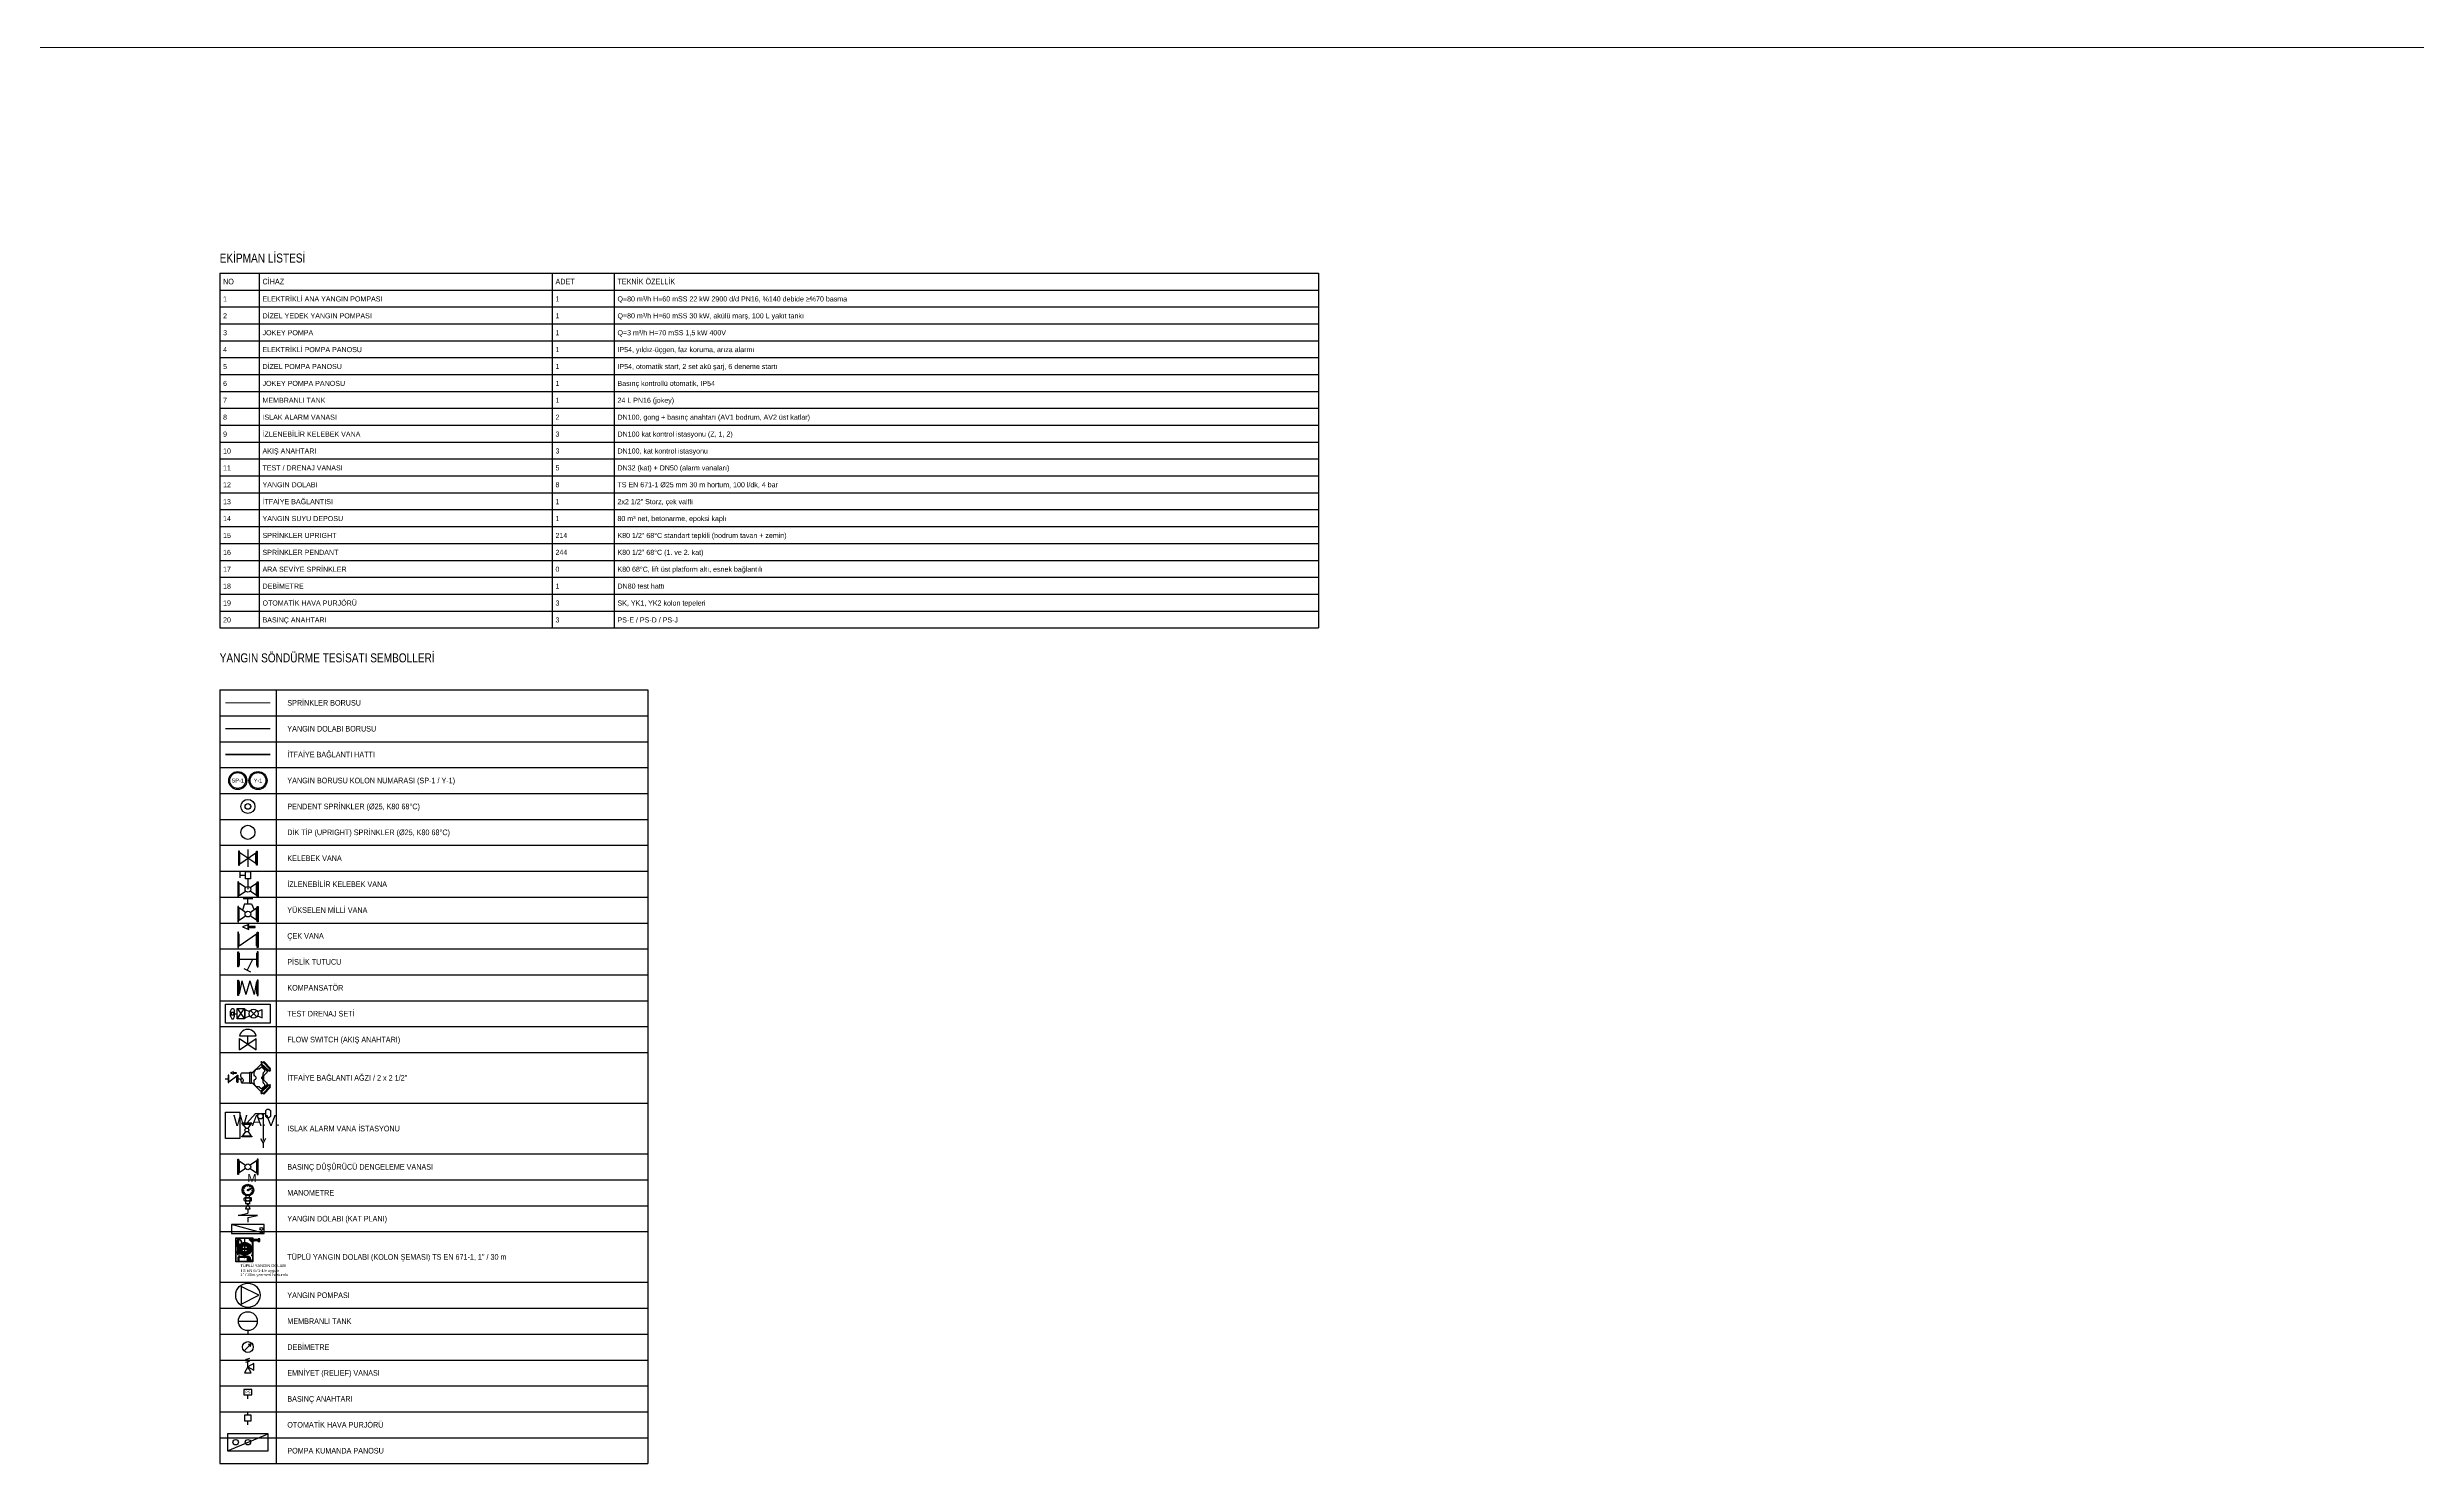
# Model space of a CAD drawing. Header units: centimetres. Extents: x 247996 to 315152, y -468471 to -440326.
# Drawn here: x 263994 to 268199, y -453164 to -450649 of the extents above; entities that cross this region are included whole.
import ezdxf
from ezdxf.enums import TextEntityAlignment as Align

# ---------------------------------------------------------------- set-up
doc = ezdxf.new("R2010")
doc.units = ezdxf.units.CM
doc.layers.add('SCOTT-ANTED', color=144, linetype='CONTINUOUS', lineweight=0)
for name, color, linetype in [('SCOTT-MTY-SPRINKLER', 15, 'Continuous'), ('SCOTT-MTY-SPRINKLER-BORU', 140, 'Continuous'), ('SCOTT-MTY-YANGIN-DOLAP-BORU', 1, 'Continuous'), ('SCOTT-MTY-YANGIN-ITFAIYE', 1, 'Continuous'), ('SCOTT-MTY-YANGIN-KOLON', 6, 'Continuous'), ('SCOTT-MTY-YANGIN-TABLO', 7, 'Continuous'), ('SCOTT-MTY-YANGIN-VANA', 1, 'Continuous')]:
    doc.layers.add(name, color=color, linetype=linetype)
doc.styles.add('ROTAS', font='arial.ttf')

# ---------------------------------------------------------------- blocks, each defined once
blk = doc.blocks.new('ASL-SPR-PE')
for radius in [12.5, 5]:
    blk.add_circle((0, 0), radius)
blk = doc.blocks.new('ASL-SPR-UP')
blk.add_circle((0, 0), 12.5)
blk = doc.blocks.new('ASL-KELEBEK')
for p, q in [((15.7, -10.5), (-15.7, 11)), ((-15.7, -11.2), (-15.7, 11)), ((-15.7, -11.2), (15.7, 10.6)), ((0.4, -17.2), (0.4, 17.2)), ((15.7, -10.5), (15.7, 10.6))]:
    blk.add_line(p, q)
for points in [[(-16.7, 13.7), (-18.3, 13.7), (-18.3, -13.8), (-16.7, -13.8), (-16.7, 13.7)], [(16.7, 13.7), (18.3, 13.7), (18.3, -13.8), (16.7, -13.8), (16.7, 13.7)]]:
    blk.add_lwpolyline(points)
blk = doc.blocks.new('ASL-IZL-KELEBEK')
for p, q in [((-4.4, -6.8), (-17.1, 1.9)), ((-17.1, -22.4), (-17.1, 1.9)), ((-15.3, 12.6), (-15.3, 23.4)), ((-15.3, 12.6), (-15.3, 23.4)), ((-15.3, 12.6), (-15.3, 23.4)), ((-15.3, 12.6), (-15.3, 23.4)), ((-15.3, 18), (-4.7, 18)), ((-15.3, 18), (-4.7, 18)), ((-15.3, 18), (-4.7, 18)), ((-15.3, 18), (-4.7, 18)), ((0.1, 10.8), (0.1, -10.2)), ((4.6, -6.7), (17.1, 1.9)), ((17.1, -22.4), (17.1, 1.9)), ((-17.1, -22.4), (-4.4, -13.6)), ((17.1, -22.4), (4.6, -13.7))]:
    blk.add_line(p, q)
for points in [[(-18.2, 4.8), (-20, 4.8), (-20, -25.2), (-18.2, -25.2), (-18.2, 4.8)], [(4.9, 25.2), (4.9, 10.8), (-4.7, 10.8), (-4.7, 25.2), (4.9, 25.2)], [(4.9, 25.2), (4.9, 10.8), (-4.7, 10.8), (-4.7, 25.2), (4.9, 25.2)], [(4.9, 25.2), (4.9, 10.8), (-4.7, 10.8), (-4.7, 25.2), (4.9, 25.2)], [(4.9, 25.2), (4.9, 10.8), (-4.7, 10.8), (-4.7, 25.2), (4.9, 25.2)], [(18.2, 4.8), (20, 4.8), (20, -25.2), (18.2, -25.2), (18.2, 4.8)]]:
    blk.add_lwpolyline(points)
blk.add_circle((0.1, -10.2), 5.68)
blk = doc.blocks.new('ASL-OSY')
for p, q in [((-4.4, -4.6), (-17.1, 4.1)), ((-17.1, -20.2), (-17.1, 4.1)), ((-6.9, 12), (-10.8, -0.2)), ((-6.9, 12), (7.1, 12)), ((4.6, -4.5), (17.1, 4.1)), ((7.1, 12), (12.1, 0.7)), ((17.1, -20.2), (17.1, 4.1)), ((-17.1, -20.2), (-4.4, -11.4)), ((17.1, -20.2), (4.6, -11.5))]:
    blk.add_line(p, q)
for points in [[(-18.2, 7), (-20, 7), (-20, -23), (-18.2, -23), (-18.2, 7)], [(0.1, 23), (9.8, 23), (-9.1, 23), (0.1, 23)], [(0.1, 12), (0.1, 23)], [(18.2, 7), (20, 7), (20, -23), (18.2, -23), (18.2, 7)]]:
    blk.add_lwpolyline(points)
blk.add_circle((0.1, -8), 5.68)
blk = doc.blocks.new('ASL-CEK')
for p, q in [((-17.1, -19.8), (-17.1, 4.5)), ((17.1, -19.8), (17.1, 4.5))]:
    blk.add_line(p, q)
for points in [[(-18.2, 7.4), (-20, 7.4), (-20, -22.6), (-18.2, -22.6), (-18.2, 7.4)], [(-17.1, -19.8), (17.1, 4.5)], [(-10.8, 17.8), (2.2, 13), (-0.3, 16.8), (14.7, 16.8), (14.7, 18.8), (-0.3, 18.8), (2.2, 22.6), (-10.8, 17.8)], [(18.2, 7.4), (20, 7.4), (20, -22.6), (18.2, -22.6), (18.2, 7.4)]]:
    blk.add_lwpolyline(points)
blk = doc.blocks.new('ASL-PISLIK')
for p, q in [((-17.1, 17.1), (-17.1, -7.2)), ((17.1, 17.1), (17.1, -7.2))]:
    blk.add_line(p, q)
for points in [[(-18.2, -10.1), (-20, -10.1), (-20, 19.9), (-18.2, 19.9), (-18.2, -10.1)], [(17.1, 4.9), (-17.1, 4.9)], [(9.4, 4.9), (-1.5, -16.4)], [(18.2, -10.1), (20, -10.1), (20, 19.9), (18.2, 19.9), (18.2, -10.1)], [(-8.2, -13), (5.1, -19.9)]]:
    blk.add_lwpolyline(points)
blk = doc.blocks.new('ASL-KOMP')
for p, q in [((-20, -15), (-20, 15)), ((-20, 15), (-18.2, 15)), ((-18.2, 15), (-18.2, -15)), ((-12.1, 13.5), (-17.1, -12.1)), ((-17.1, 12.2), (-17.1, -12.1)), ((-12.1, 13.5), (-4, -13.4)), ((4, 13.5), (-4, -13.4)), ((4, 13.5), (12.1, -13.4)), ((17.1, 12.2), (12.1, -13.4)), ((17.1, 12.2), (17.1, -12.1)), ((20, 15), (18.2, 15)), ((18.2, 15), (18.2, -15)), ((20, -15), (20, 15)), ((-18.2, -15), (-20, -15)), ((18.2, -15), (20, -15))]:
    blk.add_line(p, q)
blk = doc.blocks.new('ASL-TEST')
for p, q in [((-34.2, 4.8), (-31.8, 10.2)), ((-28.5, 10.2), (-26.1, 4.8)), ((-27.4, 0), (-21.1, 0)), ((-21.1, 10.2), (-6.9, -10.2)), ((-21.1, -10.2), (-6.9, 10.2)), ((-21.1, 10.2), (-6.9, -10.2)), ((-21.1, -10.2), (-6.9, 10.2)), ((-6.9, 0), (-5.6, 0)), ((-5.6, 8.4), (3.3, 4)), ((-5.6, -8.4), (-5.6, 8.4)), ((5, -6.3), (17.5, 6.3)), ((5, 6.3), (17.5, -6.3)), ((19.2, 4), (28, 8.4)), ((28, -8.4), (28, 8.4)), ((-34.2, -4.8), (-31.8, -10.2)), ((-28.5, -10.2), (-26.1, -4.8)), ((-5.6, -8.4), (3.3, -4)), ((19.2, -4), (28, -8.4))]:
    blk.add_line(p, q)
for points in [[(-44.2, -18.7), (-44.2, 18.7), (44.2, 18.7), (44.2, -18.7), (-44.2, -18.7)], [(-34.2, -4.8), (-34.2, 4.8)], [(-27.4, -2.4), (-27.4, 2.4), (-33.2, 2.4), (-33.2, -2.4), (-27.4, -2.4)], [(-31.8, 10.2), (-28.5, 10.2)], [(-26.1, -4.8), (-26.1, 4.8)], [(-21.1, -10.2), (-21.1, 10.2), (-6.9, 10.2), (-6.9, -10.2), (-21.1, -10.2)], [(-31.8, -10.2), (-28.5, -10.2)]]:
    blk.add_lwpolyline(points)
blk.add_circle((11.2, 0), 8.88)
blk = doc.blocks.new('ASL-FS')
for p, q in [((-16.3, 7.7), (16.2, 7.7)), ((-16.2, -20), (-16.2, 2)), ((-16.2, 2), (16.3, -20)), ((-16.2, -20), (16.3, 2)), ((0.1, -9), (0.1, 7.7)), ((16.3, -20), (16.3, 2))]:
    blk.add_line(p, q)
blk.add_lwpolyline([(16.2, 7.7), (14.8, 11.1), (12.8, 14.1), (10.1, 16.6), (7, 18.5), (3.5, 19.6), (-0.1, 20), (-3.7, 19.6), (-7.2, 18.5), (-10.3, 16.6), (-12.9, 14.1), (-15, 11.1), (-16.3, 7.7)])
blk = doc.blocks.new('ASL-ITFAIYE')
for p, q in [((-80, -17), (-80, 8)), ((-46, -17), (-46, 8)), ((-26, 21), (9, 21)), ((14, 24), (14, 24)), ((20, 23), (50, 53)), ((49, 39), (55, 44)), ((51, 54), (52, 54)), ((52, 54), (58, 60)), ((55, 66), (58, 69)), ((55, 66), (58, 62)), ((55, 56), (83, 27)), ((56, 57), (85, 29)), ((57, 63), (60, 67)), ((58, 69), (62, 65)), ((58, 60), (87, 32)), ((60, 44), (71, 33)), ((64, 65), (64, 66)), ((66, 23), (71, 28)), ((67, 10), (80, 23)), ((81, 25), (87, 31)), ((81, 24), (81, 25)), ((89, 31), (93, 28)), ((91, 30), (94, 33)), ((93, 37), (93, 37)), ((93, 35), (96, 31)), ((93, 28), (96, 31)), ((-96, -4), (-83, -4)), ((-43, -4), (-33, -4)), ((-26, -21), (9, -21)), ((14, -24), (14, -24)), ((20, -23), (50, -53)), ((49, -39), (55, -44)), ((51, -54), (52, -54)), ((52, -54), (58, -60)), ((55, -56), (83, -27)), ((55, -66), (58, -62)), ((56, -57), (85, -29)), ((57, -63), (60, -67)), ((58, -60), (87, -32)), ((58, -69), (62, -65)), ((60, -44), (71, -33)), ((64, -65), (64, -66)), ((66, -23), (71, -28)), ((67, -10), (80, -23)), ((81, -25), (81, -24)), ((81, -25), (87, -31)), ((89, -31), (93, -28)), ((91, -30), (94, -33)), ((93, -28), (96, -31)), ((93, -35), (96, -31)), ((93, -37), (93, -37))]:
    blk.add_line(p, q)
for points in [[(-81, 11), (-83, 11), (-83, -19), (-81, -19), (-81, 11)], [(-80, -17), (-46, 8)], [(-74, 21), (-61, 16), (-63, 20), (-48, 20), (-48, 22), (-63, 22), (-61, 26), (-74, 21)], [(-45, 11), (-43, 11), (-43, -19), (-45, -19), (-45, 11)], [(-26, 21), (-28, 19), (-30, 16), (-31, 13), (-31, 10), (-31, 7), (-30, 5), (-28, 2), (-26, 0)], [(9, -24), (9, 24), (14, 24), (14, -24), (9, -24)], [(14, 24), (15, 23), (16, 23), (16, 22), (17, 22), (18, 22), (19, 22), (19, 23), (20, 23)], [(46, 38), (42, 37), (38, 36), (34, 35), (31, 32), (28, 29), (26, 25), (25, 21), (25, 16), (25, 12), (27, 8)], [(27, -8), (29, -8), (30, -7), (32, -6), (33, -5), (34, -4), (35, -2), (35, -1), (35, 1), (35, 2), (34, 4), (33, 5), (32, 6), (30, 7), (29, 8), (27, 8)], [(46, 38), (47, 38), (48, 38), (49, 38), (49, 39)], [(51, 54), (51, 54), (50, 54), (50, 53), (50, 53)], [(52, 54), (52, 54), (52, 54), (52, 54), (52, 54)], [(60, 44), (60, 45), (59, 45), (58, 45), (57, 45), (56, 45), (56, 45), (55, 44)], [(58, 1), (58, 1), (58, 1), (57, 0), (57, 0), (57, 0), (58, -1), (58, -1), (58, -1)], [(58, 60), (59, 60), (59, 60), (59, 61), (59, 61), (59, 61), (59, 62), (58, 62)], [(58, 1), (61, 4), (63, 7), (65, 11), (65, 15), (65, 19)], [(62, 65), (62, 65), (62, 65), (63, 65), (63, 65), (63, 65), (64, 65), (64, 65)], [(64, 66), (93, 37), (96, 39), (67, 69), (64, 66)], [(66, 23), (65, 22), (65, 21), (65, 20), (65, 19)], [(67, 10), (67, 9), (66, 8), (66, 8), (66, 7)], [(66, 7), (66, 7), (66, 7), (66, 7), (66, 7)], [(66, -7), (67, -4), (68, -1), (68, 1), (67, 4), (66, 7)], [(71, 28), (72, 29), (72, 29), (72, 30), (72, 31), (72, 32), (72, 33), (71, 33)], [(80, 23), (81, 23), (81, 23), (81, 23), (81, 24)], [(81, 25), (81, 25), (81, 25), (81, 25), (81, 25)], [(89, 31), (89, 32), (89, 32), (88, 32), (88, 32), (88, 32), (87, 32), (87, 31)], [(93, 37), (92, 37), (92, 36), (92, 36), (92, 36), (92, 35), (92, 35), (93, 35)], [(-26, 0), (-28, -2), (-29, -5), (-30, -7), (-31, -10), (-30, -13), (-29, -16), (-28, -19), (-26, -21)], [(-25, 0), (-27, -2), (-29, -5), (-30, -8), (-30, -10), (-30, -13), (-29, -16), (-27, -18), (-25, -20)], [(-26, -21), (-24, -19), (-22, -18), (-21, -16), (-20, -14), (-19, -12), (-19, -9), (-20, -7), (-21, -5), (-22, -3), (-24, -1), (-26, 0)], [(20, -23), (19, -23), (19, -22), (18, -22), (17, -22), (16, -22), (16, -23), (15, -23), (14, -24)], [(27, -8), (25, -12), (25, -16), (25, -21), (26, -25), (28, -29), (31, -32), (34, -35), (38, -36), (42, -37), (46, -38)], [(49, -39), (49, -38), (48, -38), (47, -38), (46, -38)], [(50, -53), (50, -53), (50, -54), (51, -54), (51, -54)], [(52, -54), (52, -54), (52, -54), (52, -54), (52, -54)], [(55, -44), (56, -45), (56, -45), (57, -45), (58, -45), (59, -45), (60, -45), (60, -44)], [(65, -19), (65, -15), (65, -11), (63, -7), (61, -4), (58, -1)], [(58, -62), (59, -62), (59, -61), (59, -61), (59, -61), (59, -60), (59, -60), (58, -60)], [(64, -65), (64, -65), (63, -65), (63, -65), (63, -65), (62, -65), (62, -65), (62, -65)], [(64, -66), (93, -37), (96, -39), (67, -69), (64, -66)], [(65, -19), (65, -20), (65, -21), (65, -22), (66, -23)], [(65, -19), (65, -20), (65, -21), (65, -22), (66, -23)], [(66, -7), (66, -7), (66, -7), (66, -7), (66, -7)], [(66, -7), (66, -8), (66, -8), (67, -9), (67, -10)], [(71, -33), (72, -33), (72, -32), (72, -31), (72, -30), (72, -29), (72, -29), (71, -28)], [(81, -24), (81, -23), (81, -23), (81, -23), (80, -23)], [(81, -25), (81, -25), (81, -25), (81, -25), (81, -25)], [(87, -31), (87, -32), (88, -32), (88, -32), (88, -32), (89, -32), (89, -32), (89, -31)], [(93, -35), (92, -35), (92, -35), (92, -36), (92, -36), (92, -36), (92, -37), (93, -37)]]:
    blk.add_lwpolyline(points)
blk.add_circle((65, 0), 1.84)
blk = doc.blocks.new('ASL-WAV')
for p, q in [((-15.3, 12.9), (-6.4, 0.2)), ((-15.3, 12.9), (9, 12.9)), ((-3.1, 15.8), (22.3, 44.4)), ((0.4, 0.2), (9, 12.9)), ((22.3, 44.4), (45, 44.4)), ((45, 44.4), (45, -35.6)), ((45, 44.4), (53, 44.4)), ((-15.3, -21.3), (-6.5, -8.8)), ((-15.3, -21.3), (9, -21.3)), ((0.5, -8.8), (9, -21.3)), ((37.5, -29), (45, -43.6)), ((52.4, -29), (45, -43.6)), ((45, -43.6), (45, -57.4))]:
    blk.add_line(p, q)
for points in [[(-66.5, 48.7), (-23.8, 48.7), (-23.8, -29.7), (-66.5, -29.7), (-66.5, 48.7)], [(11.9, 14), (11.9, 15.8), (-18.1, 15.8), (-18.1, 14), (11.9, 14)], [(57, 57.4), (62.5, 57.4), (66.5, 53.4), (66.5, 35.5), (62.5, 31.5), (57, 31.5), (53, 35.5), (53, 53.4), (57, 57.4)], [(11.9, -22.4), (11.9, -24.2), (-18.1, -24.2), (-18.1, -22.4), (11.9, -22.4)]]:
    blk.add_lwpolyline(points)
for centre, radius in [((-3, -4.3), 5.68), ((37.1, 36.5), 8)]:
    blk.add_circle(centre, radius)
at = {"style": 'ROTAS'}
blk.add_text('W.A.V.', height=32, dxfattribs=at).set_placement((-43.4, 8))
blk = doc.blocks.new('ASL-BDV')
for p, q in [((-17.1, 12.2), (-4.6, 3.5)), ((-17.1, 12.2), (-17.1, -12.1)), ((17.1, 12.2), (4.4, 3.4)), ((17.1, 12.2), (17.1, -12.1)), ((-4.6, -3.5), (-17.1, -12.1)), ((4.4, -3.4), (17.1, -12.1))]:
    blk.add_line(p, q)
for points in [[(-18.2, -15), (-20, -15), (-20, 15), (-18.2, 15), (-18.2, -15)], [(18.2, -15), (20, -15), (20, 15), (18.2, 15), (18.2, -15)]]:
    blk.add_lwpolyline(points)
blk.add_circle((-0.1, 0), 5.68)
blk = doc.blocks.new('ASL-MANO')
for p, q in [((-8.9, 5.3), (-7, 5.3)), ((-7.7, 9.7), (-6, 8.8)), ((-7.7, 0.9), (-6.1, 1.8)), ((-4.4, 13), (-3.5, 11.4)), ((-0.5, 6.4), (7, 9.3)), ((0, 12.3), (0, 14.2)), ((0.7, 4.3), (7, 9.3)), ((3.5, 11.3), (4.5, 13)), ((6, 1.8), (7.7, 0.8)), ((6.1, 8.8), (7.7, 9.7)), ((7, 5.3), (8.9, 5.3)), ((-7.3, -10.5), (-6.2, -9.9)), ((-7.3, -15.1), (-7.3, -10.5)), ((-7.3, -15.1), (-6.2, -15.7)), ((-6.2, -9.9), (6.2, -9.9)), ((-6.2, -15.7), (6.2, -15.7)), ((-6.2, -15.7), (6.2, -15.7)), ((-4.7, -21.4), (4.7, -21.4)), ((-4.3, -15.1), (-4.3, -10.5)), ((-3.8, -15.7), (3.8, -15.7)), ((-3.8, -21.4), (-3.8, -15.7)), ((-3.1, -9.9), (-3.1, -5.8)), ((3.1, -9.9), (3.1, -5.8)), ((3.8, -21.4), (3.8, -15.7)), ((4.3, -15.1), (4.3, -10.5)), ((6.2, -9.9), (7.3, -10.5)), ((6.2, -15.7), (7.3, -15.1)), ((7.3, -15.1), (7.3, -10.5))]:
    blk.add_line(p, q)
for points in [[(-0.4, 6.4), (-0.6, 6.3), (-0.8, 6.1), (-1, 6), (-1.1, 5.7), (-1.2, 5.5), (-1.2, 5.3), (-1.1, 5), (-1.1, 4.8), (-1, 4.6), (-0.8, 4.4), (-0.6, 4.3), (-0.4, 4.2), (-0.1, 4.1), (0.1, 4.1), (0.3, 4.2), (0.6, 4.2), (0.8, 4.4)], [(-4.3, -10.5), (-4.6, -10.2), (-5, -10), (-5.4, -9.9), (-5.9, -9.9), (-6.3, -9.9)], [(-6.3, -15.7), (-5.9, -15.7), (-5.4, -15.7), (-5, -15.5), (-4.6, -15.3), (-4.3, -15.1)], [(4.3, -10.5), (2.2, -10), (0, -9.9), (-2.2, -10), (-4.3, -10.5)], [(-4.3, -15.1), (-2.2, -15.5), (0, -15.7), (2.2, -15.5), (4.3, -15.1)], [(6.3, -9.9), (5.9, -9.9), (5.4, -9.9), (5, -10), (4.6, -10.2), (4.3, -10.5)], [(4.3, -15.1), (4.6, -15.3), (5, -15.5), (5.4, -15.7), (5.9, -15.7), (6.3, -15.7)]]:
    blk.add_lwpolyline(points)
for radius in [11.5, 9.67, 0.534]:
    blk.add_circle((0, 5.3), radius)
at = {"style": 'ROTAS'}
blk.add_text('M', height=15.6, dxfattribs=at).set_placement((-1, 21.4))
blk = doc.blocks.new('ASL-YD-PLAN')
for p, q in [((-21.2, 7.3), (0, 12.3)), ((21.2, 7.3), (-21.2, 7.3)), ((0, 32.8), (-5, 22)), ((-5, 22), (5, 22)), ((5, 22), (0, 32.8)), ((0, 22), (0, 12.3)), ((0, 2.3), (21.2, 7.3)), ((0, 2.3), (0, -7.8)), ((36, -32.8), (-36, -12.8)), ((30, -22.8), (30, -22.8))]:
    blk.add_line(p, q)
for points in [[(-36, -12.8), (-36, -32.8), (36, -32.8), (36, -12.8), (-36, -12.8)], [(36, -32.8), (-36, -12.8), (-36, -32.8), (36, -32.8)]]:
    blk.add_lwpolyline(points)
blk.add_circle((30, -22.8), 3.25)
blk = doc.blocks.new('ASL-YD-KOLON')
for p, q in [((-49, 69), (-50, 67)), ((-50, 67), (-40, 67)), ((-50, 65), (-50, 67)), ((-50, 66), (-40, 66)), ((-50, 65), (-40, 65)), ((-50, 65), (-50, 65)), ((-49, 69), (-41, 69)), ((-48, 63), (-49, 65)), ((-48, 71), (-48, 69)), ((-48, 63), (-46, 25)), ((-48, 63), (-42, 63)), ((-47, 23), (-47, 24)), ((-47, 23), (-43, 23)), ((-47, 23), (-43, 23)), ((-47, 22), (-47, 23)), ((-47, 22), (-43, 22)), ((-47, 22), (-43, 22)), ((-47, 21), (-47, 22)), ((-47, 21), (-42, 21)), ((-47, 20), (-43, 20)), ((-47, 18), (-47, 20)), ((-47, 18), (-43, 18)), ((-47, 18), (-46, 13)), ((-46, 25), (-43, 25)), ((-46, 13), (-44, 13)), ((-46, 13), (-46, 11)), ((-46, 11), (-43, 11)), ((-46, 11), (-44, 11)), ((-46, 11), (-46, 11)), ((-45, 9), (-45, 82)), ((-45, 67), (-45, 69)), ((-45, 63), (-45, 65)), ((-45, 37), (17, 37)), ((-45, 35), (17, 35)), ((-44, 67), (-44, 69)), ((-44, 63), (-44, 65)), ((-44, 36), (19, 36)), ((-44, 13), (-43, 18)), ((-44, 14), (-33, 14)), ((-43, 11), (-44, 13)), ((-44, 11), (-43, 11)), ((-42, 63), (-43, 25)), ((-43, 23), (-43, 24)), ((-43, 22), (-43, 23)), ((-43, 18), (-43, 20)), ((-42, 77), (-36, 77)), ((-42, 76), (-36, 76)), ((-42, 76), (-42, 76)), ((-42, 70), (-42, 69)), ((-42, 63), (-41, 65)), ((-42, 21), (-42, 22)), ((-41, 69), (-40, 67)), ((-40, 65), (-40, 67)), ((-40, 65), (-40, 65)), ((-40, 6), (-40, 0)), ((-40, 6), (-32, 4)), ((-40, 0), (-32, 2)), ((-27, 43), (-35, 49)), ((-27, 29), (-35, 23)), ((-24, 46), (-33, 52)), ((-24, 26), (-33, 20)), ((-32, 4), (-32, 2)), ((-14, 4), (-14, 80)), ((-11, 51), (-8, 61)), ((-11, 23), (-8, 12)), ((-7, 50), (-4, 59)), ((-7, 23), (-4, 13)), ((1, 38), (11, 38)), ((1, 34), (11, 34)), ((7, 75), (7, 77)), ((8, 77), (7, 77)), ((8, 75), (7, 75)), ((8, 73), (8, 79)), ((8, 73), (8, 79)), ((8, 79), (8, 79)), ((9, 77), (8, 77)), ((8, 75), (8, 77)), ((9, 75), (8, 75)), ((8, 73), (8, 73)), ((9, 75), (9, 77)), ((10, 76), (9, 76)), ((10, 76), (9, 76)), ((11, 77), (10, 77)), ((10, 75), (10, 77)), ((11, 75), (10, 75)), ((12, 77), (11, 77)), ((11, 75), (11, 77)), ((12, 75), (11, 75)), ((12, 75), (12, 77)), ((13, 77), (12, 77)), ((13, 75), (12, 75)), ((13, 77), (16, 77)), ((13, 75), (13, 77)), ((13, 75), (15, 75)), ((13, 72), (14, 73)), ((13, 72), (17, 68)), ((13, 72), (18, 68)), ((13, 72), (13, 72)), ((13, 72), (13, 72)), ((13, 72), (14, 72)), ((13, 72), (18, 68)), ((13, 70), (13, 71)), ((13, 70), (16, 67)), ((13, 70), (13, 70)), ((14, 74), (14, 78)), ((14, 78), (15, 78)), ((14, 74), (15, 74)), ((15, 73), (14, 73)), ((14, 73), (19, 69)), ((14, 69), (15, 70)), ((15, 74), (15, 78)), ((15, 74), (15, 78)), ((15, 73), (19, 70)), ((15, 68), (15, 69)), ((15, 68), (15, 68)), ((16, 71), (17, 72)), ((16, 71), (17, 72)), ((16, 67), (17, 68)), ((17, 75), (17, 72)), ((17, 75), (21, 75)), ((17, 68), (17, 68)), ((17, 68), (18, 68)), ((17, 38), (17, 48)), ((17, 38), (17, 35)), ((17, 5), (17, 9)), ((17, 5), (21, 5)), ((18, 68), (18, 69)), ((18, 68), (19, 69)), ((19, 78), (20, 78)), ((19, 78), (19, 75)), ((19, 70), (19, 49)), ((19, 70), (19, 69)), ((19, 34), (19, 10)), ((19, 5), (19, 2)), ((19, 2), (20, 2)), ((20, 70), (20, 80)), ((20, 80), (21, 80)), ((20, 78), (20, 75)), ((20, 77), (20, 77)), ((20, 70), (20, 49)), ((21, 70), (20, 70)), ((20, 34), (20, 10)), ((20, 5), (20, 2)), ((21, 80), (21, 70)), ((21, 75), (21, 72)), ((21, 48), (21, 35)), ((21, 5), (21, 9)), ((42, 77), (30, 77)), ((42, 72), (30, 72)), ((49, 77), (43, 77)), ((49, 72), (43, 72)), ((8, -11), (8, -9)), ((8, -9), (11, -9)), ((11, -11), (8, -11)), ((10, -9), (9, -9)), ((11, -9), (11, -11))]:
    blk.add_line(p, q)
for points in [[(22, 85), (22, -22), (-53, -22), (-53, 85), (22, 85)], [(21, 84), (21, -21), (-52, -21), (-52, 84), (21, 84)], [(-49, 65), (-49, 65), (-50, 65), (-50, 65), (-50, 65)], [(-42, 77), (-43, 76), (-45, 76), (-46, 75), (-47, 74), (-47, 72), (-48, 71)], [(-46, 25), (-46, 24), (-47, 24), (-47, 24), (-47, 24), (-47, 24), (-47, 24), (-47, 24)], [(-47, 22), (-47, 22), (-47, 22), (-47, 22), (-47, 22), (-47, 22), (-47, 22), (-47, 22)], [(-47, 21), (-47, 21), (-47, 21), (-47, 20), (-47, 20), (-47, 20), (-47, 20), (-47, 20)], [(-43, 75), (-44, 75), (-44, 75), (-44, 75), (-45, 74), (-45, 74), (-45, 73), (-45, 73), (-44, 72), (-44, 72), (-44, 72), (-44, 72), (-43, 71), (-43, 71)], [(-42, 76), (-42, 76), (-43, 76), (-43, 75), (-43, 75)], [(-42, 70), (-42, 70), (-42, 71), (-42, 71), (-43, 71), (-43, 71)], [(-43, 24), (-43, 24), (-43, 24), (-43, 24), (-43, 24), (-43, 24), (-43, 24), (-43, 25)], [(-42, 22), (-42, 22), (-42, 22), (-42, 22), (-42, 22), (-42, 22), (-43, 22), (-43, 22)], [(-43, 20), (-43, 20), (-42, 20), (-42, 20), (-42, 20), (-42, 21), (-42, 21), (-42, 21)], [(-40, 65), (-40, 65), (-40, 65), (-40, 65), (-41, 65)], [(-37, 49), (-39, 44), (-40, 39), (-40, 34), (-39, 28), (-37, 24)], [(-35, 49), (-35, 50), (-36, 50), (-36, 50), (-36, 50), (-36, 50), (-37, 49), (-37, 49), (-37, 49)], [(-34, 49), (-36, 44), (-37, 39), (-37, 34), (-36, 29), (-34, 24)], [(-37, 24), (-37, 23), (-37, 23), (-36, 23), (-36, 23), (-36, 23), (-36, 23), (-35, 23), (-35, 23)], [(-33, 75), (-33, 76), (-34, 76), (-35, 77), (-36, 77)], [(-33, 74), (-34, 75), (-35, 75), (-35, 76), (-36, 76)], [(-32, 47), (-34, 43), (-35, 39), (-35, 34), (-34, 29), (-32, 25)], [(-26, 63), (-27, 66), (-28, 70), (-30, 73), (-33, 75)], [(-28, 62), (-28, 66), (-29, 69), (-31, 72), (-33, 74)], [(-9, 62), (-14, 63), (-19, 62), (-24, 60), (-29, 58), (-33, 54)], [(-33, 54), (-33, 54), (-33, 54), (-33, 54), (-33, 53), (-33, 53), (-33, 53), (-33, 53), (-33, 52)], [(-31, 46), (-32, 42), (-33, 38), (-33, 34), (-32, 30), (-31, 26)], [(-33, 20), (-33, 20), (-33, 20), (-33, 19), (-33, 19), (-33, 19), (-33, 19), (-33, 18), (-33, 18)], [(-33, 18), (-29, 15), (-24, 12), (-19, 10), (-14, 10), (-9, 10)], [(-31, 53), (-31, 52), (-31, 52), (-32, 52), (-32, 52)], [(-32, 21), (-28, 17), (-24, 15), (-19, 13), (-13, 12), (-8, 13)], [(-31, 4), (-31, 2), (-32, 2), (-32, 4), (-31, 4)], [(-31, 53), (-30, 54), (-29, 55), (-29, 57), (-28, 59)], [(-29, 45), (-30, 42), (-31, 38), (-31, 34), (-30, 31), (-29, 28)], [(-31, 4), (4, 4), (10, -3), (10, -9)], [(-31, 2), (4, 2), (9, -3), (9, -9)], [(-30, 52), (-29, 54), (-28, 55), (-27, 57), (-27, 59)], [(-9, 57), (-13, 58), (-18, 57), (-23, 56), (-27, 54), (-30, 50)], [(-30, 22), (-27, 19), (-23, 16), (-18, 15), (-13, 15), (-9, 15)], [(-27, 44), (-28, 41), (-29, 38), (-29, 35), (-28, 32), (-27, 29)], [(-8, 59), (-13, 60), (-19, 60), (-24, 58), (-28, 55)], [(-9, 55), (-14, 56), (-18, 55), (-22, 54), (-25, 52), (-28, 49)], [(-28, 23), (-25, 21), (-22, 18), (-18, 17), (-14, 17), (-9, 17)], [(-10, 53), (-14, 54), (-17, 53), (-21, 52), (-24, 50), (-27, 48)], [(-26, 42), (-26, 42), (-26, 42), (-26, 43), (-26, 43), (-26, 43), (-27, 43)], [(-26, 42), (-27, 39), (-27, 36), (-27, 33), (-26, 31)], [(-27, 29), (-26, 29), (-26, 30), (-26, 30), (-26, 30), (-26, 30), (-26, 31)], [(-27, 25), (-24, 22), (-21, 20), (-17, 19), (-14, 19), (-10, 19)], [(-11, 51), (-14, 52), (-17, 51), (-20, 50), (-23, 49), (-25, 47)], [(-25, 26), (-23, 24), (-20, 22), (-17, 21), (-14, 21), (-11, 21)], [(-24, 46), (-24, 46), (-24, 46), (-24, 46), (-23, 46), (-23, 46), (-23, 46)], [(-23, 26), (-23, 26), (-23, 26), (-24, 26), (-24, 26), (-24, 26), (-24, 26)], [(-12, 50), (-15, 50), (-18, 49), (-21, 48), (-23, 46)], [(-23, 26), (-20, 24), (-17, 23), (-14, 23), (-11, 23)], [(-12, 50), (-12, 50), (-12, 50), (-12, 50), (-11, 50), (-11, 51), (-11, 51)], [(-8, 61), (-8, 61), (-8, 61), (-8, 61), (-8, 62), (-8, 62), (-8, 62), (-9, 62), (-9, 62)], [(-9, 10), (-9, 10), (-8, 10), (-8, 11), (-8, 11), (-8, 11), (-8, 11), (-8, 12), (-8, 12)], [(4, 38), (3, 42), (1, 45), (-1, 48), (-3, 50), (-7, 52)], [(1, 38), (1, 41), (-1, 44), (-2, 46), (-5, 49), (-7, 50)], [(-7, 50), (-7, 49), (-7, 49), (-7, 49), (-7, 48), (-7, 48), (-7, 48)], [(0, 39), (-1, 42), (-3, 44), (-5, 46), (-7, 48)], [(-7, 22), (-5, 24), (-2, 26), (-1, 29), (1, 31), (1, 34)], [(-7, 20), (-3, 22), (-1, 25), (1, 28), (3, 31), (4, 34)], [(-7, 24), (-5, 26), (-3, 28), (-1, 31), (0, 33)], [(-7, 24), (-7, 24), (-7, 24), (-7, 24), (-7, 23), (-7, 23), (-7, 23)], [(6, 38), (5, 42), (3, 46), (1, 49), (-2, 52), (-6, 54)], [(-6, 18), (-2, 20), (1, 23), (3, 27), (5, 30), (6, 34)], [(10, 38), (9, 43), (7, 48), (4, 52), (0, 56), (-5, 58)], [(8, 38), (7, 43), (5, 47), (2, 51), (-1, 54), (-5, 56)], [(-5, 16), (-1, 19), (2, 22), (5, 25), (7, 30), (8, 34)], [(-5, 14), (0, 17), (4, 20), (7, 24), (9, 29), (10, 34)], [(-2, 60), (-3, 60), (-3, 60), (-3, 60), (-3, 60), (-4, 60), (-4, 60), (-4, 60), (-4, 59)], [(-4, 13), (-4, 13), (-4, 13), (-4, 12), (-3, 12), (-3, 12), (-3, 12), (-3, 12), (-2, 12)], [(13, 40), (11, 45), (9, 50), (6, 54), (2, 57), (-2, 60)], [(-2, 12), (2, 15), (6, 19), (9, 23), (11, 28), (13, 33)], [(0, 39), (0, 39), (0, 39), (0, 38), (0, 38), (1, 38), (1, 38)], [(1, 34), (1, 34), (0, 34), (0, 34), (0, 34), (0, 34), (0, 33)], [(11, 38), (12, 38), (12, 38), (12, 38), (12, 39), (12, 39), (12, 39), (13, 39), (13, 40)], [(13, 33), (13, 33), (12, 33), (12, 34), (12, 34), (12, 34), (12, 34), (12, 34), (11, 34)], [(13, 71), (13, 71), (13, 71), (13, 72), (13, 72)], [(16, 73), (16, 73), (16, 73), (16, 73), (16, 74), (16, 74), (16, 74), (16, 74), (16, 74), (16, 75), (15, 75)], [(20, 77), (19, 78), (19, 78), (19, 78), (18, 78), (18, 78), (17, 78), (17, 78), (16, 78), (16, 77)], [(19, 74), (18, 74), (18, 74), (18, 74), (18, 74), (17, 74), (17, 74)], [(17, 72), (17, 71), (18, 71), (18, 71), (18, 70), (18, 70), (19, 70), (19, 70), (19, 70), (20, 70), (20, 70), (20, 70), (20, 71), (21, 71), (21, 71), (21, 72)], [(17, 68), (17, 68), (17, 68), (17, 68), (17, 68)], [(21, 48), (21, 48), (21, 48), (20, 49), (20, 49), (20, 49), (20, 49), (19, 49), (19, 49), (19, 49), (18, 49), (18, 49), (18, 49), (18, 48), (17, 48), (17, 48)], [(17, 35), (17, 35), (18, 34), (18, 34), (18, 34), (18, 34), (19, 34), (19, 33), (19, 33), (20, 34), (20, 34), (20, 34), (20, 34), (21, 34), (21, 35), (21, 35)], [(21, 9), (21, 9), (21, 9), (20, 10), (20, 10), (20, 10), (20, 10), (19, 10), (19, 10), (19, 10), (18, 10), (18, 10), (18, 10), (18, 9), (17, 9), (17, 9)], [(20, 74), (19, 74), (19, 73), (18, 72), (18, 71)], [(22, 78), (22, 72), (30, 72), (30, 78), (22, 78)], [(42, 78), (42, 72), (43, 72), (43, 78), (42, 78)], [(46, 72), (46, 69), (53, 69), (53, 81), (46, 81)], [(46, 81), (46, 77)], [(49, 72), (50, 72), (50, 72), (51, 73), (51, 73), (52, 74), (52, 74), (52, 75), (52, 75), (52, 76), (51, 76), (51, 77), (50, 77), (50, 77), (49, 77)], [(-42, -1), (-44, -1), (-44, -19), (-42, -19), (-42, -1)], [(-44, -1), (-44, -1), (-44, -19), (-44, -19)], [(-42, -18), (3, -18), (8, -13), (8, -7), (3, -2), (-42, -2)], [(-40, -1), (-40, -19), (-39, -19), (-38, -19), (-38, -19), (-38, -1), (-38, -1), (-39, -1), (-40, -1)], [(-3, -1), (-3, -19), (-3, -19), (-2, -19), (-2, -19), (-2, -1), (-2, -1), (-3, -1), (-3, -1)], [(2, -1), (2, -19), (1, -19), (0, -19), (0, -19), (0, -1), (0, -1), (1, -1), (2, -1)], [(8, -8), (9, -8), (9, -9)], [(8, -12), (9, -12), (9, -11)], [(10, -9), (9, -10), (9, -11)], [(11, -11), (9, -19), (9, -19), (10, -20), (10, -19), (11, -12)], [(11, -9), (11, -9), (13, -11), (15, -17), (15, -19), (15, -20), (14, -20), (14, -19), (14, -17), (13, -13)], [(13, -13), (11, -11)]]:
    blk.add_lwpolyline(points)
for centre, radius in [((-14, 36), 29.4), ((-14, 36), 4.61), ((-14, 36), 2.48), ((18, 72), 0.438), ((18, 48), 0.438), ((19, 41), 0.932), ((18, 35), 0.438), ((18, 9), 0.438), ((20, 72), 0.438), ((20, 48), 0.438), ((20, 35), 0.438), ((20, 9), 0.438), ((9, -10), 0.723)]:
    blk.add_circle(centre, radius)
at = {"style": 'ROTAS'}
for s, height, p in [('Y', 13.4, (-20, -10)), ('TÜPLÜ YANGIN DOLABI', 12.8, (-33, -45)), ("TS EN 671-1'e uygun", 12.8, (-33, -67)), ('1" / 30m.yarı-sert hortumlu', 12.8, (-33, -85))]:
    blk.add_text(s, height=height, dxfattribs=at).set_placement(p)
blk = doc.blocks.new('Y-POMPA')
blk.add_lwpolyline([(-10, -13), (16, 0), (-10, 13)], close=True)
blk.add_circle((0, 0), 18)
blk = doc.blocks.new('Y-MTANK')
for p, q in [((-14, 0), (14, 0)), ((0, -14), (0, -20))]:
    blk.add_line(p, q)
blk.add_circle((0, 0), 14)
blk = doc.blocks.new('Y-DEBI')
blk.add_line((-5, -5), (5, 5))
blk.add_lwpolyline([(5, 5), (1, 4), (4, 1)], close=True)
blk.add_circle((0, 0), 8)
blk = doc.blocks.new('Y-EMNIYET')
blk.add_line((0, 9), (0, 16))
for points in [[(-5, 0), (5, 0), (0, 9)], [(0, 9), (9, 4), (9, 14)]]:
    blk.add_lwpolyline(points, close=True)
blk.add_lwpolyline([(-3, 16), (3, 18), (-3, 20), (3, 22)])
blk = doc.blocks.new('Y-PS')
blk.add_line((0, 0), (0, 6))
blk.add_lwpolyline([(-6, 6), (6, 6), (6, 14), (-6, 14)], close=True)
at = {"style": 'ROTAS'}
blk.add_text('PS', height=4, dxfattribs=at).set_placement((0, 10), align=Align.MIDDLE_CENTER)
blk = doc.blocks.new('Y-PURJOR')
for p, q in [((0, 14), (0, 18)), ((0, 0), (0, 6))]:
    blk.add_line(p, q)
blk.add_lwpolyline([(-5, 6), (5, 6), (5, 14), (-5, 14)], close=True)
blk = doc.blocks.new('Y-PANO')
blk.add_lwpolyline([(-30, 0), (30, 0), (30, 25), (-30, 25)], close=True)
blk.add_lwpolyline([(-30, 0), (30, 25)])
for centre in [(-18, 12.5), (0, 12.5)]:
    blk.add_circle(centre, 4)

msp = doc.modelspace()

# ---------------------------------------------------------------- linework, layer by layer
at = {"layer": 'SCOTT-ANTED'}
msp.add_line((276712.4, -450649.1), (248038.8, -450649.1), dxfattribs=at)
at = {"layer": 'SCOTT-MTY-SPRINKLER-BORU', "const_width": 2}
msp.add_lwpolyline([(264310, -451813), (264390, -451813)], dxfattribs=at)
at = {"layer": 'SCOTT-MTY-YANGIN-DOLAP-BORU', "const_width": 2}
msp.add_lwpolyline([(264310, -451859), (264390, -451859)], dxfattribs=at)
at = {"layer": 'SCOTT-MTY-YANGIN-ITFAIYE', "const_width": 3}
msp.add_lwpolyline([(264310, -451905), (264390, -451905)], dxfattribs=at)
at = {"layer": 'SCOTT-MTY-YANGIN-KOLON'}
for centre, radius in [((264332, -451951), 16), ((264332, -451951), 14), ((264368, -451951), 16), ((264368, -451951), 14)]:
    msp.add_circle(centre, radius, dxfattribs=at)
at = {"layer": 'SCOTT-MTY-YANGIN-TABLO'}
for points in [[(264300, -451050), (266250, -451050)], [(264300, -451050), (264300, -451680)], [(264300, -451080), (266250, -451080)], [(264370, -451050), (264370, -451680)], [(264890, -451050), (264890, -451680)], [(265000, -451050), (265000, -451680)], [(266250, -451050), (266250, -451680)], [(264300, -451110), (266250, -451110)], [(264300, -451140), (266250, -451140)], [(264300, -451170), (266250, -451170)], [(264300, -451200), (266250, -451200)], [(264300, -451230), (266250, -451230)], [(264300, -451260), (266250, -451260)], [(264300, -451290), (266250, -451290)], [(264300, -451320), (266250, -451320)], [(264300, -451350), (266250, -451350)], [(264300, -451380), (266250, -451380)], [(264300, -451410), (266250, -451410)], [(264300, -451440), (266250, -451440)], [(264300, -451470), (266250, -451470)], [(264300, -451500), (266250, -451500)], [(264300, -451530), (266250, -451530)], [(264300, -451560), (266250, -451560)], [(264300, -451590), (266250, -451590)], [(264300, -451620), (266250, -451620)], [(264300, -451650), (266250, -451650)], [(264300, -451680), (266250, -451680)], [(264300, -451790), (265060, -451790)], [(264300, -451790), (264300, -453164)], [(264400, -451790), (264400, -453164)], [(265060, -451790), (265060, -453164)], [(264300, -451836), (265060, -451836)], [(264300, -451882), (265060, -451882)], [(264300, -451928), (265060, -451928)], [(264300, -451974), (265060, -451974)], [(264300, -452020), (265060, -452020)], [(264300, -452066), (265060, -452066)], [(264300, -452112), (265060, -452112)], [(264300, -452158), (265060, -452158)], [(264300, -452204), (265060, -452204)], [(264300, -452250), (265060, -452250)], [(264300, -452296), (265060, -452296)], [(264300, -452342), (265060, -452342)], [(264300, -452388), (265060, -452388)], [(264300, -452434), (265060, -452434)], [(264300, -452524), (265060, -452524)], [(264300, -452614), (265060, -452614)], [(264300, -452660), (265060, -452660)], [(264300, -452706), (265060, -452706)], [(264300, -452752), (265060, -452752)], [(264300, -452842), (265060, -452842)], [(264300, -452888), (265060, -452888)], [(264300, -452934), (265060, -452934)], [(264300, -452980), (265060, -452980)], [(264300, -453026), (265060, -453026)], [(264300, -453072), (265060, -453072)], [(264300, -453118), (265060, -453118)], [(264300, -453164), (265060, -453164)]]:
    msp.add_lwpolyline(points, dxfattribs=at)

# ---------------------------------------------------------------- block references
at = {"layer": 'SCOTT-MTY-SPRINKLER'}
for name, p in [('ASL-SPR-PE', (264350, -451997)), ('ASL-SPR-UP', (264350, -452043))]:
    msp.add_blockref(name, p, dxfattribs=at)
at = {"layer": 'SCOTT-MTY-YANGIN-VANA'}
for name, p, xscale, yscale in [('ASL-KELEBEK', (264350, -452089), 0.9, 0.9), ('ASL-IZL-KELEBEK', (264350, -452135), 0.9, 0.9), ('ASL-OSY', (264350, -452181), 0.9, 0.9), ('ASL-CEK', (264350, -452227), 0.9, 0.9), ('ASL-PISLIK', (264350, -452273), 0.9, 0.9), ('ASL-KOMP', (264350, -452319), 0.9, 0.9), ('ASL-TEST', (264350, -452365), 0.9, 0.9), ('ASL-FS', (264350, -452411), 0.9, 0.9), ('ASL-ITFAIYE', (264350, -452479), 0.42, 0.42), ('ASL-WAV', (264350, -452569), 0.6, 0.6), ('ASL-BDV', (264350, -452637), 0.9, 0.9), ('ASL-MANO', (264350, -452683), 0.9, 0.9), ('ASL-YD-PLAN', (264350, -452729), 0.8, 0.8), ('ASL-YD-KOLON', (264350, -452797), 0.4, 0.4), ('Y-POMPA', (264350, -452865), 1.2, 1.2), ('Y-MTANK', (264350, -452911), 1.2, 1.2), ('Y-DEBI', (264350, -452957), 1.2, 1.2), ('Y-EMNIYET', (264350, -453003), 1.2, 1.2), ('Y-PS', (264350, -453049), 1.2, 1.2), ('Y-PURJOR', (264350, -453095), 1.2, 1.2), ('Y-PANO', (264350, -453141), 1.2, 1.2)]:
    msp.add_blockref(name, p, dxfattribs=dict(at, xscale=xscale, yscale=yscale))

# ---------------------------------------------------------------- texts
at = {"layer": 'SCOTT-MTY-YANGIN-KOLON', "style": 'ROTAS', "width": 0.8}
for s, p in [('SP-1', (264332, -451951)), ('Y-1', (264368, -451951))]:
    msp.add_text(s, height=7, dxfattribs=at).set_placement(p, align=Align.MIDDLE_CENTER)
at = {"layer": 'SCOTT-MTY-YANGIN-TABLO', "style": 'ROTAS', "width": 0.8}
for s, height, p in [('EKİPMAN LİSTESİ', 16, (264300, -451036)), ('NO', 10, (264306, -451073)), ('CİHAZ', 10, (264376, -451073)), ('ADET', 10, (264896, -451073)), ('TEKNİK ÖZELLİK', 10, (265006, -451073)), ('2', 9, (264306, -451133)), ('1', 9, (264306, -451103)), ('ELEKTRİKLİ ANA YANGIN POMPASI', 9, (264376, -451103)), ('DİZEL YEDEK YANGIN POMPASI', 9, (264376, -451133)), ('1', 9, (264896, -451103)), ('1', 9, (264896, -451133)), ('Q=80 m³/h H=60 mSS 22 kW 2900 d/d PN16, %140 debide ≥%70 basma', 9, (265006, -451103)), ('Q=80 m³/h H=60 mSS 30 kW, akülü marş, 100 L yakıt tankı', 9, (265006, -451133)), ('3', 9, (264306, -451163)), ('JOKEY POMPA', 9, (264376, -451163)), ('1', 9, (264896, -451163)), ('Q=3 m³/h H=70 mSS 1,5 kW 400V', 9, (265006, -451163)), ('4', 9, (264306, -451193)), ('ELEKTRİKLİ POMPA PANOSU', 9, (264376, -451193)), ('DİZEL POMPA PANOSU', 9, (264376, -451223)), ('1', 9, (264896, -451193)), ('IP54, yıldız-üçgen, faz koruma, arıza alarmı', 9, (265006, -451193)), ('5', 9, (264306, -451223)), ('6', 9, (264306, -451253)), ('JOKEY POMPA PANOSU', 9, (264376, -451253)), ('1', 9, (264896, -451223)), ('1', 9, (264896, -451253)), ('Basınç kontrollü otomatik, IP54', 9, (265006, -451253)), ('IP54, otomatik start, 2 set akü şarj, 6 deneme startı', 9, (265006, -451223)), ('7', 9, (264306, -451283)), ('MEMBRANLI TANK', 9, (264376, -451283)), ('1', 9, (264896, -451283)), ('24 L PN16 (jokey)', 9, (265006, -451283)), ('8', 9, (264306, -451313)), ('9', 9, (264306, -451343)), ('ISLAK ALARM VANASI', 9, (264376, -451313)), ('İZLENEBİLİR KELEBEK VANA', 9, (264376, -451343)), ('3', 9, (264896, -451343)), ('2', 9, (264896, -451313)), ('DN100, gong + basınç anahtarı (AV1 bodrum, AV2 üst katlar)', 9, (265006, -451313)), ('DN100 kat kontrol istasyonu (Z, 1, 2)', 9, (265006, -451343)), ('10', 9, (264306, -451373)), ('AKIŞ ANAHTARI', 9, (264376, -451373)), ('3', 9, (264896, -451373)), ('DN100, kat kontrol istasyonu', 9, (265006, -451373)), ('11', 9, (264306, -451403)), ('TEST / DRENAJ VANASI', 9, (264376, -451403)), ('5', 9, (264896, -451403)), ('TS EN 671-1 Ø25 mm 30 m hortum, 100 l/dk, 4 bar', 9, (265006, -451433)), ('DN32 (kat) + DN50 (alarm vanaları)', 9, (265006, -451403)), ('12', 9, (264306, -451433)), ('13', 9, (264306, -451463)), ('YANGIN DOLABI', 9, (264376, -451433)), ('İTFAİYE BAĞLANTISI', 9, (264376, -451463)), ('8', 9, (264896, -451433)), ('1', 9, (264896, -451463)), ('2x2 1/2" Storz, çek valfli', 9, (265006, -451463)), ('14', 9, (264306, -451493)), ('YANGIN SUYU DEPOSU', 9, (264376, -451493)), ('1', 9, (264896, -451493)), ('80 m³ net, betonarme, epoksi kaplı', 9, (265006, -451493)), ('15', 9, (264306, -451523)), ('16', 9, (264306, -451553)), ('SPRİNKLER UPRIGHT', 9, (264376, -451523)), ('SPRİNKLER PENDANT', 9, (264376, -451553)), ('214', 9, (264896, -451523)), ('244', 9, (264896, -451553)), ('K80 1/2" 68°C standart tepkili (bodrum tavan + zemin)', 9, (265006, -451523)), ('K80 1/2" 68°C (1. ve 2. kat)', 9, (265006, -451553)), ('17', 9, (264306, -451583)), ('ARA SEVİYE SPRİNKLER', 9, (264376, -451583)), ('0', 9, (264896, -451583)), ('K80 68°C, lift üst platform altı, esnek bağlantılı', 9, (265006, -451583)), ('18', 9, (264306, -451613)), ('OTOMATİK HAVA PURJÖRÜ', 9, (264376, -451643)), ('DEBİMETRE', 9, (264376, -451613)), ('1', 9, (264896, -451613)), ('SK, YK1, YK2 kolon tepeleri', 9, (265006, -451643)), ('DN80 test hattı', 9, (265006, -451613)), ('20', 9, (264306, -451673)), ('19', 9, (264306, -451643)), ('BASINÇ ANAHTARI', 9, (264376, -451673)), ('3', 9, (264896, -451643)), ('3', 9, (264896, -451673)), ('PS-E / PS-D / PS-J', 9, (265006, -451673)), ('YANGIN SÖNDÜRME TESİSATI SEMBOLLERİ', 16, (264300, -451746))]:
    msp.add_text(s, height=height, dxfattribs=at).set_placement(p, align=Align.BOTTOM_LEFT)
for s, p in [('SPRİNKLER BORUSU', (264420, -451813)), ('YANGIN DOLABI BORUSU', (264420, -451859)), ('İTFAİYE BAĞLANTI HATTI', (264420, -451905)), ('YANGIN BORUSU KOLON NUMARASI (SP-1 / Y-1)', (264420, -451951)), ('PENDENT SPRİNKLER (Ø25, K80 68°C)', (264420, -451997)), ('DİK TİP (UPRIGHT) SPRİNKLER (Ø25, K80 68°C)', (264420, -452043)), ('KELEBEK VANA', (264420, -452089)), ('İZLENEBİLİR KELEBEK VANA', (264420, -452135)), ('YÜKSELEN MİLLİ VANA', (264420, -452181)), ('ÇEK VANA', (264420, -452227)), ('PİSLİK TUTUCU', (264420, -452273)), ('KOMPANSATÖR', (264420, -452319)), ('TEST DRENAJ SETİ', (264420, -452365)), ('FLOW SWITCH (AKIŞ ANAHTARI)', (264420, -452411)), ('İTFAİYE BAĞLANTI AĞZI / 2 x 2 1/2"', (264420, -452479)), ('ISLAK ALARM VANA İSTASYONU', (264420, -452569)), ('BASINÇ DÜŞÜRÜCÜ DENGELEME VANASI', (264420, -452637)), ('MANOMETRE', (264420, -452683)), ('YANGIN DOLABI (KAT PLANI)', (264420, -452729)), ('TÜPLÜ YANGIN DOLABI (KOLON ŞEMASI) TS EN 671-1, 1" / 30 m', (264420, -452797)), ('YANGIN POMPASI', (264420, -452865)), ('MEMBRANLI TANK', (264420, -452911)), ('DEBİMETRE', (264420, -452957)), ('EMNİYET (RELIEF) VANASI', (264420, -453003)), ('BASINÇ ANAHTARI', (264420, -453049)), ('OTOMATİK HAVA PURJÖRÜ', (264420, -453095)), ('POMPA KUMANDA PANOSU', (264420, -453141))]:
    msp.add_text(s, height=10, dxfattribs=at).set_placement(p, align=Align.MIDDLE_LEFT)

doc.saveas('drawing.dxf')
